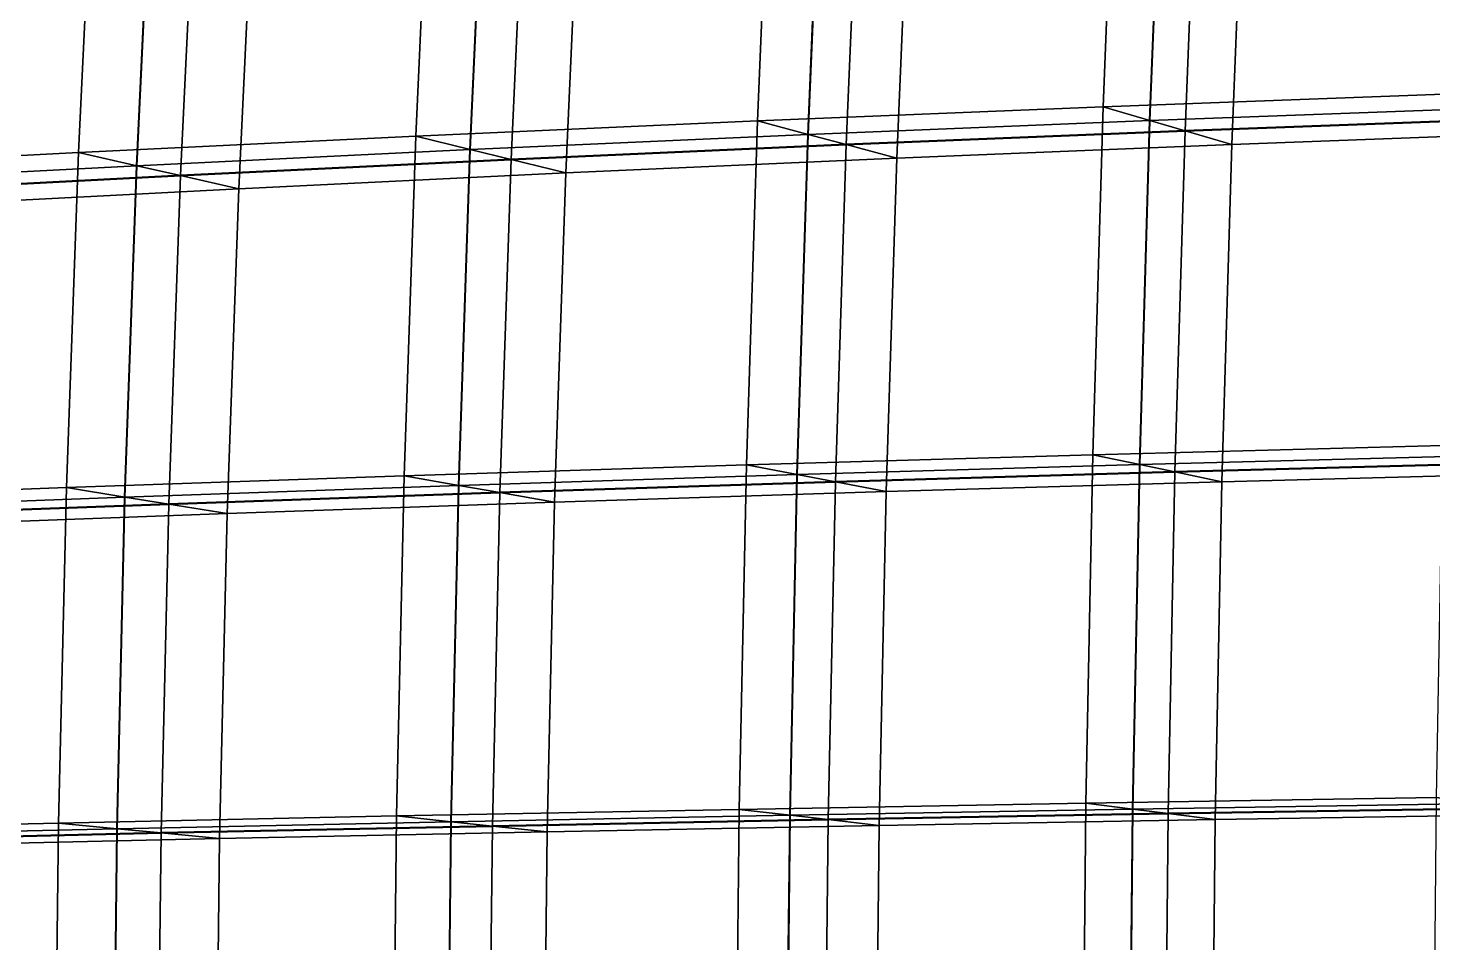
# Model space of a CAD drawing. Extents: x -25.3 to 28.3, y -25.5 to 26.5.
# Drawn here: x -15.345 to -11.232, y 1.123 to 3.802 of the extents above; entities that cross this region are included whole.
import ezdxf

# ---------------------------------------------------------------- set-up
doc = ezdxf.new("R2010")
doc.units = 0
doc.header["$MEASUREMENT"] = 0
doc.layers.add('LowerTendons', color=150, linetype='CONTINUOUS', lineweight=50)
doc.layers.add('UpperTendons', color=123, linetype='CONTINUOUS', lineweight=40)
doc.layers.add('TestBases', color=40, linetype='CONTINUOUS')

msp = doc.modelspace()

# ---------------------------------------------------------------- linework, layer by layer
at = {"layer": 'LowerTendons'}
for p, q in [((-10.95474, 3.53881, 32.94663), (-11.95799, 3.50157, 32.59993)), ((-11.95799, 3.50157, 32.59993), (-12.95039, 3.46107, 32.22295)), ((-12.95039, 3.46107, 32.22295), (-13.93102, 3.41736, 31.81601)), ((-13.93102, 3.41736, 31.81601), (-14.89899, 3.37047, 31.37945)), ((-14.89899, 3.37047, 31.37945), (-15.85339, 3.32044, 30.91367)), ((-10.98254, 2.52938, 33.03023), (-11.9877, 2.50263, 32.68091)), ((-12.98182, 2.47355, 32.30115), (-13.96398, 2.44216, 31.89127)), ((-11.9877, 2.50263, 32.68091), (-12.98182, 2.47355, 32.30115)), ((-13.96398, 2.44216, 31.89127), (-14.93327, 2.4085, 31.45166)), ((-14.93327, 2.4085, 31.45166), (-15.88879, 2.37258, 30.98269)), ((-13.00276, 1.48467, 32.35327), (-13.98594, 1.46577, 31.94143)), ((-12.0075, 1.50218, 32.7349), (-13.00276, 1.48467, 32.35327)), ((-11.00107, 1.51829, 33.08597), (-12.0075, 1.50218, 32.7349)), ((-14.95611, 1.4455, 31.49977), (-15.91237, 1.42388, 31.02868)), ((-13.98594, 1.46577, 31.94143), (-14.95611, 1.4455, 31.49977))]:
    msp.add_line(p, q, dxfattribs=at)
at = {"layer": 'TestBases'}
for points in [[(-11.13666, 4.63708, 33.49376), (-12.15743, 4.5886, 33.14365), (-12.19784, 3.5718, 33.2538), (-11.17446, 3.60978, 33.60745)], [(-12.15743, 4.5886, 33.14365), (-13.16738, 4.53589, 32.76287), (-13.21014, 3.53049, 32.86925), (-12.19784, 3.5718, 33.2538)], [(-12.02083, 4.53705, 32.77125), (-12.06078, 3.53167, 32.88016), (-12.19784, 3.5718, 33.2538), (-12.15743, 4.5886, 33.14365)], [(-12.06078, 3.53167, 32.88016), (-12.02083, 4.53705, 32.77125), (-12.15743, 4.5886, 33.14365), (-12.19784, 3.5718, 33.2538)], [(-11.01153, 4.58497, 33.11743), (-12.02083, 4.53705, 32.77125), (-12.06078, 3.53167, 32.88016), (-11.04891, 3.56922, 33.22984)], [(-11.01153, 4.58497, 33.11743), (-12.02083, 4.53705, 32.77125), (-12.06078, 3.53167, 32.88016), (-11.04891, 3.56922, 33.22984)], [(-13.16738, 4.53589, 32.76287), (-14.1656, 4.47897, 32.35173), (-14.21044, 3.48591, 32.45415), (-13.21014, 3.53049, 32.86925)], [(-13.01944, 4.48492, 32.39475), (-13.06171, 3.49083, 32.49994), (-13.21014, 3.53049, 32.86925), (-13.16738, 4.53589, 32.76287)], [(-13.06171, 3.49083, 32.49994), (-13.01944, 4.48492, 32.39475), (-13.16738, 4.53589, 32.76287), (-13.21014, 3.53049, 32.86925)], [(-12.02083, 4.53705, 32.77125), (-13.01944, 4.48492, 32.39475), (-13.06171, 3.49083, 32.49994), (-12.06078, 3.53167, 32.88016)], [(-12.02083, 4.53705, 32.77125), (-13.01944, 4.48492, 32.39475), (-13.06171, 3.49083, 32.49994), (-12.06078, 3.53167, 32.88016)], [(-11.91838, 4.49838, 32.49195), (-11.95799, 3.50157, 32.59993), (-12.06078, 3.53167, 32.88016), (-12.02083, 4.53705, 32.77125)], [(-11.95799, 3.50157, 32.59993), (-11.91838, 4.49838, 32.49195), (-12.02083, 4.53705, 32.77125), (-12.06078, 3.53167, 32.88016)], [(-10.91768, 4.5459, 32.83518), (-11.91838, 4.49838, 32.49195), (-11.95799, 3.50157, 32.59993), (-10.95474, 3.53881, 32.94663)], [(-10.91768, 4.5459, 32.83518), (-11.91838, 4.49838, 32.49195), (-11.95799, 3.50157, 32.59993), (-10.95474, 3.53881, 32.94663)], [(-13.01944, 4.48492, 32.39475), (-14.00643, 4.42864, 31.98823), (-14.05077, 3.44674, 32.0895), (-13.06171, 3.49083, 32.49994)], [(-13.01944, 4.48492, 32.39475), (-14.00643, 4.42864, 31.98823), (-14.05077, 3.44674, 32.0895), (-13.06171, 3.49083, 32.49994)], [(-12.90847, 4.4467, 32.11866), (-12.95039, 3.46107, 32.22295), (-13.06171, 3.49083, 32.49994), (-13.01944, 4.48492, 32.39475)], [(-12.95039, 3.46107, 32.22295), (-12.90847, 4.4467, 32.11866), (-13.01944, 4.48492, 32.39475), (-13.06171, 3.49083, 32.49994)], [(-11.91838, 4.49838, 32.49195), (-12.90847, 4.4467, 32.11866), (-12.95039, 3.46107, 32.22295), (-11.95799, 3.50157, 32.59993)], [(-11.91838, 4.49838, 32.49195), (-12.90847, 4.4467, 32.11866), (-12.95039, 3.46107, 32.22295), (-11.95799, 3.50157, 32.59993)], [(-11.78178, 4.44682, 32.11955), (-11.82094, 3.46143, 32.22629), (-11.95799, 3.50157, 32.59993), (-11.91838, 4.49838, 32.49195)], [(-11.82094, 3.46143, 32.22629), (-11.78178, 4.44682, 32.11955), (-11.91838, 4.49838, 32.49195), (-11.95799, 3.50157, 32.59993)], [(-10.79255, 4.4938, 32.45884), (-11.78178, 4.44682, 32.11955), (-11.82094, 3.46143, 32.22629), (-10.82919, 3.49825, 32.56902)], [(-14.1656, 4.47897, 32.35173), (-15.15116, 4.41789, 31.91057), (-15.19782, 3.43808, 32.00884), (-14.21044, 3.48591, 32.45415)], [(-14.00643, 4.42864, 31.98823), (-14.05077, 3.44674, 32.0895), (-14.21044, 3.48591, 32.45415), (-14.1656, 4.47897, 32.35173)], [(-14.05077, 3.44674, 32.0895), (-14.00643, 4.42864, 31.98823), (-14.1656, 4.47897, 32.35173), (-14.21044, 3.48591, 32.45415)], [(-12.90847, 4.4467, 32.11866), (-13.88706, 4.3909, 31.7156), (-13.93102, 3.41736, 31.81601), (-12.95039, 3.46107, 32.22295)], [(-12.90847, 4.4467, 32.11866), (-13.88706, 4.3909, 31.7156), (-13.93102, 3.41736, 31.81601), (-12.95039, 3.46107, 32.22295)], [(-12.76053, 4.39573, 31.75054), (-12.80196, 3.42141, 31.85363), (-12.95039, 3.46107, 32.22295), (-12.90847, 4.4467, 32.11866)], [(-12.80196, 3.42141, 31.85363), (-12.76053, 4.39573, 31.75054), (-12.90847, 4.4467, 32.11866), (-12.95039, 3.46107, 32.22295)], [(-11.78178, 4.44682, 32.11955), (-12.76053, 4.39573, 31.75054), (-12.80196, 3.42141, 31.85363), (-11.82094, 3.46143, 32.22629)], [(-15.15116, 4.41789, 31.91057), (-16.12317, 4.3527, 31.43974), (-16.17136, 3.38704, 31.53371), (-15.19782, 3.43808, 32.00884)], [(-14.98092, 4.36825, 31.55203), (-15.02706, 3.39945, 31.64919), (-15.19782, 3.43808, 32.00884), (-15.15116, 4.41789, 31.91057)], [(-15.02706, 3.39945, 31.64919), (-14.98092, 4.36825, 31.55203), (-15.15116, 4.41789, 31.91057), (-15.19782, 3.43808, 32.00884)], [(-14.00643, 4.42864, 31.98823), (-14.98092, 4.36825, 31.55203), (-15.02706, 3.39945, 31.64919), (-14.05077, 3.44674, 32.0895)], [(-14.00643, 4.42864, 31.98823), (-14.98092, 4.36825, 31.55203), (-15.02706, 3.39945, 31.64919), (-14.05077, 3.44674, 32.0895)], [(-13.88706, 4.3909, 31.7156), (-13.93102, 3.41736, 31.81601), (-14.05077, 3.44674, 32.0895), (-14.00643, 4.42864, 31.98823)], [(-13.93102, 3.41736, 31.81601), (-13.88706, 4.3909, 31.7156), (-14.00643, 4.42864, 31.98823), (-14.05077, 3.44674, 32.0895)], [(-14.98092, 4.36825, 31.55203), (-15.94201, 4.3038, 31.08648), (-15.98966, 3.34899, 31.1794), (-15.02706, 3.39945, 31.64919)], [(-14.98092, 4.36825, 31.55203), (-15.94201, 4.3038, 31.08648), (-15.98966, 3.34899, 31.1794), (-15.02706, 3.39945, 31.64919)], [(-14.85325, 4.33102, 31.28312), (-14.89899, 3.37047, 31.37945), (-15.02706, 3.39945, 31.64919), (-14.98092, 4.36825, 31.55203)], [(-14.89899, 3.37047, 31.37945), (-14.85325, 4.33102, 31.28312), (-14.98092, 4.36825, 31.55203), (-15.02706, 3.39945, 31.64919)], [(-13.88706, 4.3909, 31.7156), (-14.85325, 4.33102, 31.28312), (-14.89899, 3.37047, 31.37945), (-13.93102, 3.41736, 31.81601)], [(-13.88706, 4.3909, 31.7156), (-14.85325, 4.33102, 31.28312), (-14.89899, 3.37047, 31.37945), (-13.93102, 3.41736, 31.81601)], [(-13.7279, 4.34057, 31.3521), (-13.77135, 3.3782, 31.45135), (-13.93102, 3.41736, 31.81601), (-13.88706, 4.3909, 31.7156)], [(-13.77135, 3.3782, 31.45135), (-13.7279, 4.34057, 31.3521), (-13.88706, 4.3909, 31.7156), (-13.93102, 3.41736, 31.81601)], [(-12.76053, 4.39573, 31.75054), (-13.7279, 4.34057, 31.3521), (-13.77135, 3.3782, 31.45135), (-12.80196, 3.42141, 31.85363)], [(-14.85325, 4.33102, 31.28312), (-15.80615, 4.26712, 30.82154), (-15.85339, 3.32044, 30.91367), (-14.89899, 3.37047, 31.37945)], [(-14.85325, 4.33102, 31.28312), (-15.80615, 4.26712, 30.82154), (-15.85339, 3.32044, 30.91367), (-14.89899, 3.37047, 31.37945)], [(-14.68301, 4.28138, 30.92457), (-14.72822, 3.33184, 31.0198), (-14.89899, 3.37047, 31.37945), (-14.85325, 4.33102, 31.28312)], [(-14.72822, 3.33184, 31.0198), (-14.68301, 4.28138, 30.92457), (-14.85325, 4.33102, 31.28312), (-14.89899, 3.37047, 31.37945)], [(-13.7279, 4.34057, 31.3521), (-14.68301, 4.28138, 30.92457), (-14.72822, 3.33184, 31.0198), (-13.77135, 3.3782, 31.45135)], [(-14.68301, 4.28138, 30.92457), (-15.62499, 4.21821, 30.46829), (-15.67169, 3.28239, 30.55935), (-14.72822, 3.33184, 31.0198)], [(-11.17446, 3.60978, 33.60745), (-12.19784, 3.5718, 33.2538), (-12.22814, 2.55283, 33.3364), (-11.20282, 2.58011, 33.69273)], [(-11.04891, 3.56922, 33.22984), (-12.06078, 3.53167, 32.88016), (-12.19784, 3.5718, 33.2538), (-11.17446, 3.60978, 33.60745)], [(-12.06078, 3.53167, 32.88016), (-11.04891, 3.56922, 33.22984), (-11.17446, 3.60978, 33.60745), (-12.19784, 3.5718, 33.2538)], [(-12.19784, 3.5718, 33.2538), (-13.21014, 3.53049, 32.86925), (-13.2422, 2.52316, 32.94902), (-12.22814, 2.55283, 33.3364)], [(-12.06078, 3.53167, 32.88016), (-13.06171, 3.49083, 32.49994), (-13.21014, 3.53049, 32.86925), (-12.19784, 3.5718, 33.2538)], [(-13.06171, 3.49083, 32.49994), (-12.06078, 3.53167, 32.88016), (-12.19784, 3.5718, 33.2538), (-13.21014, 3.53049, 32.86925)], [(-12.06078, 3.53167, 32.88016), (-12.09074, 2.52414, 32.96184), (-12.22814, 2.55283, 33.3364), (-12.19784, 3.5718, 33.2538)], [(-12.09074, 2.52414, 32.96184), (-12.06078, 3.53167, 32.88016), (-12.19784, 3.5718, 33.2538), (-12.22814, 2.55283, 33.3364)], [(-11.04891, 3.56922, 33.22984), (-12.06078, 3.53167, 32.88016), (-12.09074, 2.52414, 32.96184), (-11.07694, 2.55112, 33.31416)], [(-11.04891, 3.56922, 33.22984), (-12.06078, 3.53167, 32.88016), (-12.09074, 2.52414, 32.96184), (-11.07694, 2.55112, 33.31416)], [(-10.95474, 3.53881, 32.94663), (-11.95799, 3.50157, 32.59993), (-12.06078, 3.53167, 32.88016), (-11.04891, 3.56922, 33.22984)], [(-11.95799, 3.50157, 32.59993), (-10.95474, 3.53881, 32.94663), (-11.04891, 3.56922, 33.22984), (-12.06078, 3.53167, 32.88016)], [(-10.95474, 3.53881, 32.94663), (-11.95799, 3.50157, 32.59993), (-11.9877, 2.50263, 32.68091), (-10.98254, 2.52938, 33.03023)], [(-10.95474, 3.53881, 32.94663), (-11.95799, 3.50157, 32.59993), (-11.9877, 2.50263, 32.68091), (-10.98254, 2.52938, 33.03023)], [(-10.82919, 3.49825, 32.56902), (-11.82094, 3.46143, 32.22629), (-11.95799, 3.50157, 32.59993), (-10.95474, 3.53881, 32.94663)], [(-11.82094, 3.46143, 32.22629), (-10.82919, 3.49825, 32.56902), (-10.95474, 3.53881, 32.94663), (-11.95799, 3.50157, 32.59993)], [(-13.21014, 3.53049, 32.86925), (-14.21044, 3.48591, 32.45415), (-14.24406, 2.49114, 32.53092), (-13.2422, 2.52316, 32.94902)], [(-13.06171, 3.49083, 32.49994), (-14.05077, 3.44674, 32.0895), (-14.21044, 3.48591, 32.45415), (-13.21014, 3.53049, 32.86925)], [(-14.05077, 3.44674, 32.0895), (-13.06171, 3.49083, 32.49994), (-13.21014, 3.53049, 32.86925), (-14.21044, 3.48591, 32.45415)], [(-13.06171, 3.49083, 32.49994), (-13.09341, 2.49481, 32.57881), (-13.2422, 2.52316, 32.94902), (-13.21014, 3.53049, 32.86925)], [(-13.09341, 2.49481, 32.57881), (-13.06171, 3.49083, 32.49994), (-13.21014, 3.53049, 32.86925), (-13.2422, 2.52316, 32.94902)], [(-12.06078, 3.53167, 32.88016), (-13.06171, 3.49083, 32.49994), (-13.09341, 2.49481, 32.57881), (-12.09074, 2.52414, 32.96184)], [(-12.06078, 3.53167, 32.88016), (-13.06171, 3.49083, 32.49994), (-13.09341, 2.49481, 32.57881), (-12.09074, 2.52414, 32.96184)], [(-11.95799, 3.50157, 32.59993), (-12.95039, 3.46107, 32.22295), (-13.06171, 3.49083, 32.49994), (-12.06078, 3.53167, 32.88016)], [(-12.95039, 3.46107, 32.22295), (-11.95799, 3.50157, 32.59993), (-12.06078, 3.53167, 32.88016), (-13.06171, 3.49083, 32.49994)], [(-11.95799, 3.50157, 32.59993), (-12.95039, 3.46107, 32.22295), (-12.98182, 2.47355, 32.30115), (-11.9877, 2.50263, 32.68091)], [(-11.95799, 3.50157, 32.59993), (-12.95039, 3.46107, 32.22295), (-12.98182, 2.47355, 32.30115), (-11.9877, 2.50263, 32.68091)], [(-11.82094, 3.46143, 32.22629), (-12.80196, 3.42141, 31.85363), (-12.95039, 3.46107, 32.22295), (-11.95799, 3.50157, 32.59993)], [(-12.80196, 3.42141, 31.85363), (-11.82094, 3.46143, 32.22629), (-11.95799, 3.50157, 32.59993), (-12.95039, 3.46107, 32.22295)], [(-11.95799, 3.50157, 32.59993), (-11.9877, 2.50263, 32.68091), (-12.09074, 2.52414, 32.96184), (-12.06078, 3.53167, 32.88016)], [(-11.9877, 2.50263, 32.68091), (-11.95799, 3.50157, 32.59993), (-12.06078, 3.53167, 32.88016), (-12.09074, 2.52414, 32.96184)], [(-11.82094, 3.46143, 32.22629), (-11.8503, 2.47395, 32.30635), (-11.9877, 2.50263, 32.68091), (-11.95799, 3.50157, 32.59993)], [(-11.8503, 2.47395, 32.30635), (-11.82094, 3.46143, 32.22629), (-11.95799, 3.50157, 32.59993), (-11.9877, 2.50263, 32.68091)], [(-10.82919, 3.49825, 32.56902), (-11.82094, 3.46143, 32.22629), (-11.8503, 2.47395, 32.30635), (-10.85666, 2.50039, 32.65166)], [(-14.21044, 3.48591, 32.45415), (-15.19782, 3.43808, 32.00884), (-15.23279, 2.4568, 32.08249), (-14.24406, 2.49114, 32.53092)], [(-14.05077, 3.44674, 32.0895), (-15.02706, 3.39945, 31.64919), (-15.19782, 3.43808, 32.00884), (-14.21044, 3.48591, 32.45415)], [(-15.02706, 3.39945, 31.64919), (-14.05077, 3.44674, 32.0895), (-14.21044, 3.48591, 32.45415), (-15.19782, 3.43808, 32.00884)], [(-14.05077, 3.44674, 32.0895), (-14.08401, 2.46315, 32.16541), (-14.24406, 2.49114, 32.53092), (-14.21044, 3.48591, 32.45415)], [(-14.08401, 2.46315, 32.16541), (-14.05077, 3.44674, 32.0895), (-14.21044, 3.48591, 32.45415), (-14.24406, 2.49114, 32.53092)], [(-13.06171, 3.49083, 32.49994), (-14.05077, 3.44674, 32.0895), (-14.08401, 2.46315, 32.16541), (-13.09341, 2.49481, 32.57881)], [(-13.06171, 3.49083, 32.49994), (-14.05077, 3.44674, 32.0895), (-14.08401, 2.46315, 32.16541), (-13.09341, 2.49481, 32.57881)], [(-12.95039, 3.46107, 32.22295), (-13.93102, 3.41736, 31.81601), (-14.05077, 3.44674, 32.0895), (-13.06171, 3.49083, 32.49994)], [(-13.93102, 3.41736, 31.81601), (-12.95039, 3.46107, 32.22295), (-13.06171, 3.49083, 32.49994), (-14.05077, 3.44674, 32.0895)], [(-12.95039, 3.46107, 32.22295), (-13.93102, 3.41736, 31.81601), (-13.96398, 2.44216, 31.89127), (-12.98182, 2.47355, 32.30115)], [(-12.95039, 3.46107, 32.22295), (-13.93102, 3.41736, 31.81601), (-13.96398, 2.44216, 31.89127), (-12.98182, 2.47355, 32.30115)], [(-12.80196, 3.42141, 31.85363), (-13.77135, 3.3782, 31.45135), (-13.93102, 3.41736, 31.81601), (-12.95039, 3.46107, 32.22295)], [(-13.77135, 3.3782, 31.45135), (-12.80196, 3.42141, 31.85363), (-12.95039, 3.46107, 32.22295), (-13.93102, 3.41736, 31.81601)], [(-12.95039, 3.46107, 32.22295), (-12.98182, 2.47355, 32.30115), (-13.09341, 2.49481, 32.57881), (-13.06171, 3.49083, 32.49994)], [(-12.98182, 2.47355, 32.30115), (-12.95039, 3.46107, 32.22295), (-13.06171, 3.49083, 32.49994), (-13.09341, 2.49481, 32.57881)], [(-12.80196, 3.42141, 31.85363), (-12.83303, 2.4452, 31.93093), (-12.98182, 2.47355, 32.30115), (-12.95039, 3.46107, 32.22295)], [(-12.83303, 2.4452, 31.93093), (-12.80196, 3.42141, 31.85363), (-12.95039, 3.46107, 32.22295), (-12.98182, 2.47355, 32.30115)], [(-11.82094, 3.46143, 32.22629), (-12.80196, 3.42141, 31.85363), (-12.83303, 2.4452, 31.93093), (-11.8503, 2.47395, 32.30635)], [(-15.19782, 3.43808, 32.00884), (-16.17136, 3.38704, 31.53371), (-16.20747, 2.42017, 31.60412), (-15.23279, 2.4568, 32.08249)], [(-15.02706, 3.39945, 31.64919), (-15.98966, 3.34899, 31.1794), (-16.17136, 3.38704, 31.53371), (-15.19782, 3.43808, 32.00884)], [(-15.98966, 3.34899, 31.1794), (-15.02706, 3.39945, 31.64919), (-15.19782, 3.43808, 32.00884), (-16.17136, 3.38704, 31.53371)], [(-15.02706, 3.39945, 31.64919), (-15.06163, 2.4292, 31.72201), (-15.23279, 2.4568, 32.08249), (-15.19782, 3.43808, 32.00884)], [(-15.06163, 2.4292, 31.72201), (-15.02706, 3.39945, 31.64919), (-15.19782, 3.43808, 32.00884), (-15.23279, 2.4568, 32.08249)], [(-14.05077, 3.44674, 32.0895), (-15.02706, 3.39945, 31.64919), (-15.06163, 2.4292, 31.72201), (-14.08401, 2.46315, 32.16541)], [(-14.05077, 3.44674, 32.0895), (-15.02706, 3.39945, 31.64919), (-15.06163, 2.4292, 31.72201), (-14.08401, 2.46315, 32.16541)], [(-13.93102, 3.41736, 31.81601), (-14.89899, 3.37047, 31.37945), (-15.02706, 3.39945, 31.64919), (-14.05077, 3.44674, 32.0895)], [(-14.89899, 3.37047, 31.37945), (-13.93102, 3.41736, 31.81601), (-14.05077, 3.44674, 32.0895), (-15.02706, 3.39945, 31.64919)], [(-13.93102, 3.41736, 31.81601), (-14.89899, 3.37047, 31.37945), (-14.93327, 2.4085, 31.45166), (-13.96398, 2.44216, 31.89127)], [(-13.93102, 3.41736, 31.81601), (-14.89899, 3.37047, 31.37945), (-14.93327, 2.4085, 31.45166), (-13.96398, 2.44216, 31.89127)], [(-13.77135, 3.3782, 31.45135), (-14.72822, 3.33184, 31.0198), (-14.89899, 3.37047, 31.37945), (-13.93102, 3.41736, 31.81601)], [(-14.72822, 3.33184, 31.0198), (-13.77135, 3.3782, 31.45135), (-13.93102, 3.41736, 31.81601), (-14.89899, 3.37047, 31.37945)], [(-13.93102, 3.41736, 31.81601), (-13.96398, 2.44216, 31.89127), (-14.08401, 2.46315, 32.16541), (-14.05077, 3.44674, 32.0895)], [(-13.96398, 2.44216, 31.89127), (-13.93102, 3.41736, 31.81601), (-14.05077, 3.44674, 32.0895), (-14.08401, 2.46315, 32.16541)], [(-13.77135, 3.3782, 31.45135), (-13.80393, 2.41417, 31.52576), (-13.96398, 2.44216, 31.89127), (-13.93102, 3.41736, 31.81601)], [(-13.80393, 2.41417, 31.52576), (-13.77135, 3.3782, 31.45135), (-13.93102, 3.41736, 31.81601), (-13.96398, 2.44216, 31.89127)], [(-12.80196, 3.42141, 31.85363), (-13.77135, 3.3782, 31.45135), (-13.80393, 2.41417, 31.52576), (-12.83303, 2.4452, 31.93093)], [(-15.02706, 3.39945, 31.64919), (-15.98966, 3.34899, 31.1794), (-16.02537, 2.39298, 31.24902), (-15.06163, 2.4292, 31.72201)], [(-15.02706, 3.39945, 31.64919), (-15.98966, 3.34899, 31.1794), (-16.02537, 2.39298, 31.24902), (-15.06163, 2.4292, 31.72201)], [(-14.89899, 3.37047, 31.37945), (-15.85339, 3.32044, 30.91367), (-15.98966, 3.34899, 31.1794), (-15.02706, 3.39945, 31.64919)], [(-15.85339, 3.32044, 30.91367), (-14.89899, 3.37047, 31.37945), (-15.02706, 3.39945, 31.64919), (-15.98966, 3.34899, 31.1794)], [(-14.89899, 3.37047, 31.37945), (-14.93327, 2.4085, 31.45166), (-15.06163, 2.4292, 31.72201), (-15.02706, 3.39945, 31.64919)], [(-14.93327, 2.4085, 31.45166), (-14.89899, 3.37047, 31.37945), (-15.02706, 3.39945, 31.64919), (-15.06163, 2.4292, 31.72201)], [(-13.77135, 3.3782, 31.45135), (-14.72822, 3.33184, 31.0198), (-14.76211, 2.38089, 31.09118), (-13.80393, 2.41417, 31.52576)], [(-14.89899, 3.37047, 31.37945), (-15.85339, 3.32044, 30.91367), (-15.88879, 2.37258, 30.98269), (-14.93327, 2.4085, 31.45166)], [(-14.89899, 3.37047, 31.37945), (-15.85339, 3.32044, 30.91367), (-15.88879, 2.37258, 30.98269), (-14.93327, 2.4085, 31.45166)], [(-14.72822, 3.33184, 31.0198), (-15.67169, 3.28239, 30.55935), (-15.85339, 3.32044, 30.91367), (-14.89899, 3.37047, 31.37945)], [(-15.67169, 3.28239, 30.55935), (-14.72822, 3.33184, 31.0198), (-14.89899, 3.37047, 31.37945), (-15.85339, 3.32044, 30.91367)], [(-14.72822, 3.33184, 31.0198), (-15.67169, 3.28239, 30.55935), (-15.70668, 2.34539, 30.62759), (-14.76211, 2.38089, 31.09118)], [(-14.72822, 3.33184, 31.0198), (-14.76211, 2.38089, 31.09118), (-14.93327, 2.4085, 31.45166), (-14.89899, 3.37047, 31.37945)], [(-14.76211, 2.38089, 31.09118), (-14.72822, 3.33184, 31.0198), (-14.89899, 3.37047, 31.37945), (-14.93327, 2.4085, 31.45166)], [(-12.22814, 2.55283, 33.3364), (-13.2422, 2.52316, 32.94902), (-13.26356, 1.51445, 33.00219), (-12.24834, 1.53231, 33.39147)], [(-12.09074, 2.52414, 32.96184), (-13.09341, 2.49481, 32.57881), (-13.2422, 2.52316, 32.94902), (-12.22814, 2.55283, 33.3364)], [(-13.09341, 2.49481, 32.57881), (-12.09074, 2.52414, 32.96184), (-12.22814, 2.55283, 33.3364), (-13.2422, 2.52316, 32.94902)], [(-11.20282, 2.58011, 33.69273), (-12.22814, 2.55283, 33.3364), (-12.24834, 1.53231, 33.39147), (-11.22172, 1.54875, 33.74958)], [(-12.09074, 2.52414, 32.96184), (-12.11071, 1.51509, 33.01629), (-12.24834, 1.53231, 33.39147), (-12.22814, 2.55283, 33.3364)], [(-12.11071, 1.51509, 33.01629), (-12.09074, 2.52414, 32.96184), (-12.22814, 2.55283, 33.3364), (-12.24834, 1.53231, 33.39147)], [(-11.07694, 2.55112, 33.31416), (-12.09074, 2.52414, 32.96184), (-12.22814, 2.55283, 33.3364), (-11.20282, 2.58011, 33.69273)], [(-12.09074, 2.52414, 32.96184), (-11.07694, 2.55112, 33.31416), (-11.20282, 2.58011, 33.69273), (-12.22814, 2.55283, 33.3364)], [(-11.07694, 2.55112, 33.31416), (-12.09074, 2.52414, 32.96184), (-12.11071, 1.51509, 33.01629), (-11.09564, 1.53134, 33.37037)], [(-11.07694, 2.55112, 33.31416), (-12.09074, 2.52414, 32.96184), (-12.11071, 1.51509, 33.01629), (-11.09564, 1.53134, 33.37037)], [(-10.98254, 2.52938, 33.03023), (-11.9877, 2.50263, 32.68091), (-12.09074, 2.52414, 32.96184), (-11.07694, 2.55112, 33.31416)], [(-11.9877, 2.50263, 32.68091), (-10.98254, 2.52938, 33.03023), (-11.07694, 2.55112, 33.31416), (-12.09074, 2.52414, 32.96184)], [(-13.2422, 2.52316, 32.94902), (-14.24406, 2.49114, 32.53092), (-14.26646, 1.49517, 32.58209), (-13.26356, 1.51445, 33.00219)], [(-13.09341, 2.49481, 32.57881), (-14.08401, 2.46315, 32.16541), (-14.24406, 2.49114, 32.53092), (-13.2422, 2.52316, 32.94902)], [(-14.08401, 2.46315, 32.16541), (-13.09341, 2.49481, 32.57881), (-13.2422, 2.52316, 32.94902), (-14.24406, 2.49114, 32.53092)], [(-13.09341, 2.49481, 32.57881), (-13.11454, 1.49743, 32.63138), (-13.26356, 1.51445, 33.00219), (-13.2422, 2.52316, 32.94902)], [(-13.11454, 1.49743, 32.63138), (-13.09341, 2.49481, 32.57881), (-13.2422, 2.52316, 32.94902), (-13.26356, 1.51445, 33.00219)], [(-12.09074, 2.52414, 32.96184), (-13.09341, 2.49481, 32.57881), (-13.11454, 1.49743, 32.63138), (-12.11071, 1.51509, 33.01629)], [(-12.09074, 2.52414, 32.96184), (-13.09341, 2.49481, 32.57881), (-13.11454, 1.49743, 32.63138), (-12.11071, 1.51509, 33.01629)], [(-11.9877, 2.50263, 32.68091), (-12.98182, 2.47355, 32.30115), (-13.09341, 2.49481, 32.57881), (-12.09074, 2.52414, 32.96184)], [(-12.98182, 2.47355, 32.30115), (-11.9877, 2.50263, 32.68091), (-12.09074, 2.52414, 32.96184), (-13.09341, 2.49481, 32.57881)], [(-11.9877, 2.50263, 32.68091), (-12.0075, 1.50218, 32.7349), (-12.11071, 1.51509, 33.01629), (-12.09074, 2.52414, 32.96184)], [(-12.0075, 1.50218, 32.7349), (-11.9877, 2.50263, 32.68091), (-12.09074, 2.52414, 32.96184), (-12.11071, 1.51509, 33.01629)], [(-10.98254, 2.52938, 33.03023), (-11.9877, 2.50263, 32.68091), (-12.0075, 1.50218, 32.7349), (-11.00107, 1.51829, 33.08597)], [(-10.98254, 2.52938, 33.03023), (-11.9877, 2.50263, 32.68091), (-12.0075, 1.50218, 32.7349), (-11.00107, 1.51829, 33.08597)], [(-10.85666, 2.50039, 32.65166), (-11.8503, 2.47395, 32.30635), (-11.9877, 2.50263, 32.68091), (-10.98254, 2.52938, 33.03023)], [(-11.8503, 2.47395, 32.30635), (-10.85666, 2.50039, 32.65166), (-10.98254, 2.52938, 33.03023), (-11.9877, 2.50263, 32.68091)], [(-14.24406, 2.49114, 32.53092), (-15.23279, 2.4568, 32.08249), (-15.25609, 1.4745, 32.13157), (-14.26646, 1.49517, 32.58209)], [(-14.08401, 2.46315, 32.16541), (-15.06163, 2.4292, 31.72201), (-15.23279, 2.4568, 32.08249), (-14.24406, 2.49114, 32.53092)], [(-15.06163, 2.4292, 31.72201), (-14.08401, 2.46315, 32.16541), (-14.24406, 2.49114, 32.53092), (-15.23279, 2.4568, 32.08249)], [(-14.08401, 2.46315, 32.16541), (-14.10616, 1.47837, 32.216), (-14.26646, 1.49517, 32.58209), (-14.24406, 2.49114, 32.53092)], [(-14.10616, 1.47837, 32.216), (-14.08401, 2.46315, 32.16541), (-14.24406, 2.49114, 32.53092), (-14.26646, 1.49517, 32.58209)], [(-13.09341, 2.49481, 32.57881), (-14.08401, 2.46315, 32.16541), (-14.10616, 1.47837, 32.216), (-13.11454, 1.49743, 32.63138)], [(-13.09341, 2.49481, 32.57881), (-14.08401, 2.46315, 32.16541), (-14.10616, 1.47837, 32.216), (-13.11454, 1.49743, 32.63138)], [(-12.98182, 2.47355, 32.30115), (-13.96398, 2.44216, 31.89127), (-14.08401, 2.46315, 32.16541), (-13.09341, 2.49481, 32.57881)], [(-13.96398, 2.44216, 31.89127), (-12.98182, 2.47355, 32.30115), (-13.09341, 2.49481, 32.57881), (-14.08401, 2.46315, 32.16541)], [(-12.98182, 2.47355, 32.30115), (-13.96398, 2.44216, 31.89127), (-13.98594, 1.46577, 31.94143), (-13.00276, 1.48467, 32.35327)], [(-12.98182, 2.47355, 32.30115), (-13.96398, 2.44216, 31.89127), (-13.98594, 1.46577, 31.94143), (-13.00276, 1.48467, 32.35327)], [(-12.83303, 2.4452, 31.93093), (-13.80393, 2.41417, 31.52576), (-13.96398, 2.44216, 31.89127), (-12.98182, 2.47355, 32.30115)], [(-13.80393, 2.41417, 31.52576), (-12.83303, 2.4452, 31.93093), (-12.98182, 2.47355, 32.30115), (-13.96398, 2.44216, 31.89127)], [(-12.98182, 2.47355, 32.30115), (-13.00276, 1.48467, 32.35327), (-13.11454, 1.49743, 32.63138), (-13.09341, 2.49481, 32.57881)], [(-13.00276, 1.48467, 32.35327), (-12.98182, 2.47355, 32.30115), (-13.09341, 2.49481, 32.57881), (-13.11454, 1.49743, 32.63138)], [(-11.9877, 2.50263, 32.68091), (-12.98182, 2.47355, 32.30115), (-13.00276, 1.48467, 32.35327), (-12.0075, 1.50218, 32.7349)], [(-11.9877, 2.50263, 32.68091), (-12.98182, 2.47355, 32.30115), (-13.00276, 1.48467, 32.35327), (-12.0075, 1.50218, 32.7349)], [(-12.83303, 2.4452, 31.93093), (-12.85374, 1.46765, 31.98246), (-13.00276, 1.48467, 32.35327), (-12.98182, 2.47355, 32.30115)], [(-12.85374, 1.46765, 31.98246), (-12.83303, 2.4452, 31.93093), (-12.98182, 2.47355, 32.30115), (-13.00276, 1.48467, 32.35327)], [(-11.8503, 2.47395, 32.30635), (-12.83303, 2.4452, 31.93093), (-12.98182, 2.47355, 32.30115), (-11.9877, 2.50263, 32.68091)], [(-12.83303, 2.4452, 31.93093), (-11.8503, 2.47395, 32.30635), (-11.9877, 2.50263, 32.68091), (-12.98182, 2.47355, 32.30115)], [(-11.8503, 2.47395, 32.30635), (-12.83303, 2.4452, 31.93093), (-12.85374, 1.46765, 31.98246), (-11.86988, 1.48496, 32.35971)], [(-11.8503, 2.47395, 32.30635), (-11.86988, 1.48496, 32.35971), (-12.0075, 1.50218, 32.7349), (-11.9877, 2.50263, 32.68091)], [(-11.86988, 1.48496, 32.35971), (-11.8503, 2.47395, 32.30635), (-11.9877, 2.50263, 32.68091), (-12.0075, 1.50218, 32.7349)], [(-10.85666, 2.50039, 32.65166), (-11.8503, 2.47395, 32.30635), (-11.86988, 1.48496, 32.35971), (-10.87498, 1.50089, 32.70676)], [(-15.23279, 2.4568, 32.08249), (-16.20747, 2.42017, 31.60412), (-16.23153, 1.45244, 31.65103), (-15.25609, 1.4745, 32.13157)], [(-15.06163, 2.4292, 31.72201), (-16.02537, 2.39298, 31.24902), (-16.20747, 2.42017, 31.60412), (-15.23279, 2.4568, 32.08249)], [(-16.02537, 2.39298, 31.24902), (-15.06163, 2.4292, 31.72201), (-15.23279, 2.4568, 32.08249), (-16.20747, 2.42017, 31.60412)], [(-15.06163, 2.4292, 31.72201), (-16.02537, 2.39298, 31.24902), (-16.04915, 1.43612, 31.2954), (-15.08467, 1.45793, 31.77054)], [(-15.06163, 2.4292, 31.72201), (-16.02537, 2.39298, 31.24902), (-16.04915, 1.43612, 31.2954), (-15.08467, 1.45793, 31.77054)], [(-14.93327, 2.4085, 31.45166), (-15.88879, 2.37258, 30.98269), (-16.02537, 2.39298, 31.24902), (-15.06163, 2.4292, 31.72201)], [(-15.88879, 2.37258, 30.98269), (-14.93327, 2.4085, 31.45166), (-15.06163, 2.4292, 31.72201), (-16.02537, 2.39298, 31.24902)], [(-15.06163, 2.4292, 31.72201), (-15.08467, 1.45793, 31.77054), (-15.25609, 1.4745, 32.13157), (-15.23279, 2.4568, 32.08249)], [(-15.08467, 1.45793, 31.77054), (-15.06163, 2.4292, 31.72201), (-15.23279, 2.4568, 32.08249), (-15.25609, 1.4745, 32.13157)], [(-14.08401, 2.46315, 32.16541), (-15.06163, 2.4292, 31.72201), (-15.08467, 1.45793, 31.77054), (-14.10616, 1.47837, 32.216)], [(-14.08401, 2.46315, 32.16541), (-15.06163, 2.4292, 31.72201), (-15.08467, 1.45793, 31.77054), (-14.10616, 1.47837, 32.216)], [(-14.93327, 2.4085, 31.45166), (-14.95611, 1.4455, 31.49977), (-15.08467, 1.45793, 31.77054), (-15.06163, 2.4292, 31.72201)], [(-14.95611, 1.4455, 31.49977), (-14.93327, 2.4085, 31.45166), (-15.06163, 2.4292, 31.72201), (-15.08467, 1.45793, 31.77054)], [(-13.96398, 2.44216, 31.89127), (-14.93327, 2.4085, 31.45166), (-15.06163, 2.4292, 31.72201), (-14.08401, 2.46315, 32.16541)], [(-14.93327, 2.4085, 31.45166), (-13.96398, 2.44216, 31.89127), (-14.08401, 2.46315, 32.16541), (-15.06163, 2.4292, 31.72201)], [(-13.96398, 2.44216, 31.89127), (-14.93327, 2.4085, 31.45166), (-14.95611, 1.4455, 31.49977), (-13.98594, 1.46577, 31.94143)], [(-13.96398, 2.44216, 31.89127), (-14.93327, 2.4085, 31.45166), (-14.95611, 1.4455, 31.49977), (-13.98594, 1.46577, 31.94143)], [(-13.80393, 2.41417, 31.52576), (-14.76211, 2.38089, 31.09118), (-14.93327, 2.4085, 31.45166), (-13.96398, 2.44216, 31.89127)], [(-14.76211, 2.38089, 31.09118), (-13.80393, 2.41417, 31.52576), (-13.96398, 2.44216, 31.89127), (-14.93327, 2.4085, 31.45166)], [(-13.96398, 2.44216, 31.89127), (-13.98594, 1.46577, 31.94143), (-14.10616, 1.47837, 32.216), (-14.08401, 2.46315, 32.16541)], [(-13.98594, 1.46577, 31.94143), (-13.96398, 2.44216, 31.89127), (-14.08401, 2.46315, 32.16541), (-14.10616, 1.47837, 32.216)], [(-13.80393, 2.41417, 31.52576), (-13.82564, 1.44897, 31.57534), (-13.98594, 1.46577, 31.94143), (-13.96398, 2.44216, 31.89127)], [(-13.82564, 1.44897, 31.57534), (-13.80393, 2.41417, 31.52576), (-13.96398, 2.44216, 31.89127), (-13.98594, 1.46577, 31.94143)], [(-12.83303, 2.4452, 31.93093), (-13.80393, 2.41417, 31.52576), (-13.82564, 1.44897, 31.57534), (-12.85374, 1.46765, 31.98246)], [(-14.93327, 2.4085, 31.45166), (-15.88879, 2.37258, 30.98269), (-15.91237, 1.42388, 31.02868), (-14.95611, 1.4455, 31.49977)], [(-14.93327, 2.4085, 31.45166), (-15.88879, 2.37258, 30.98269), (-15.91237, 1.42388, 31.02868), (-14.95611, 1.4455, 31.49977)], [(-14.76211, 2.38089, 31.09118), (-15.70668, 2.34539, 30.62759), (-15.88879, 2.37258, 30.98269), (-14.93327, 2.4085, 31.45166)], [(-15.70668, 2.34539, 30.62759), (-14.76211, 2.38089, 31.09118), (-14.93327, 2.4085, 31.45166), (-15.88879, 2.37258, 30.98269)], [(-14.76211, 2.38089, 31.09118), (-14.78469, 1.42894, 31.13874), (-14.95611, 1.4455, 31.49977), (-14.93327, 2.4085, 31.45166)], [(-14.78469, 1.42894, 31.13874), (-14.76211, 2.38089, 31.09118), (-14.93327, 2.4085, 31.45166), (-14.95611, 1.4455, 31.49977)], [(-13.80393, 2.41417, 31.52576), (-14.76211, 2.38089, 31.09118), (-14.78469, 1.42894, 31.13874), (-13.82564, 1.44897, 31.57534)], [(-14.76211, 2.38089, 31.09118), (-15.70668, 2.34539, 30.62759), (-15.72999, 1.40757, 30.67305), (-14.78469, 1.42894, 31.13874)], [(-12.24834, 1.53231, 33.39147), (-13.26356, 1.51445, 33.00219), (-13.27425, 0.50491, 33.02877), (-12.25844, 0.51087, 33.419)], [(-12.11071, 1.51509, 33.01629), (-13.11454, 1.49743, 32.63138), (-13.26356, 1.51445, 33.00219), (-12.24834, 1.53231, 33.39147)], [(-13.11454, 1.49743, 32.63138), (-12.11071, 1.51509, 33.01629), (-12.24834, 1.53231, 33.39147), (-13.26356, 1.51445, 33.00219)], [(-11.22172, 1.54875, 33.74958), (-12.24834, 1.53231, 33.39147), (-12.25844, 0.51087, 33.419), (-11.23118, 0.51636, 33.77801)], [(-12.11071, 1.51509, 33.01629), (-12.1207, 0.50513, 33.04351), (-12.25844, 0.51087, 33.419), (-12.24834, 1.53231, 33.39147)], [(-12.1207, 0.50513, 33.04351), (-12.11071, 1.51509, 33.01629), (-12.24834, 1.53231, 33.39147), (-12.25844, 0.51087, 33.419)], [(-11.09564, 1.53134, 33.37037), (-12.11071, 1.51509, 33.01629), (-12.24834, 1.53231, 33.39147), (-11.22172, 1.54875, 33.74958)], [(-12.11071, 1.51509, 33.01629), (-11.09564, 1.53134, 33.37037), (-11.22172, 1.54875, 33.74958), (-12.24834, 1.53231, 33.39147)], [(-11.09564, 1.53134, 33.37037), (-12.11071, 1.51509, 33.01629), (-12.1207, 0.50513, 33.04351), (-11.10498, 0.51056, 33.39848)], [(-11.09564, 1.53134, 33.37037), (-12.11071, 1.51509, 33.01629), (-12.1207, 0.50513, 33.04351), (-11.10498, 0.51056, 33.39848)], [(-11.00107, 1.51829, 33.08597), (-12.0075, 1.50218, 32.7349), (-12.11071, 1.51509, 33.01629), (-11.09564, 1.53134, 33.37037)], [(-12.0075, 1.50218, 32.7349), (-11.00107, 1.51829, 33.08597), (-11.09564, 1.53134, 33.37037), (-12.11071, 1.51509, 33.01629)], [(-14.26646, 1.49517, 32.58209), (-15.25609, 1.4745, 32.13157), (-15.26774, 0.49157, 32.1561), (-14.27766, 0.49847, 32.60767)], [(-14.10616, 1.47837, 32.216), (-15.08467, 1.45793, 31.77054), (-15.25609, 1.4745, 32.13157), (-14.26646, 1.49517, 32.58209)], [(-15.08467, 1.45793, 31.77054), (-14.10616, 1.47837, 32.216), (-14.26646, 1.49517, 32.58209), (-15.25609, 1.4745, 32.13157)], [(-13.26356, 1.51445, 33.00219), (-14.26646, 1.49517, 32.58209), (-14.27766, 0.49847, 32.60767), (-13.27425, 0.50491, 33.02877)], [(-14.10616, 1.47837, 32.216), (-14.11724, 0.49287, 32.24129), (-14.27766, 0.49847, 32.60767), (-14.26646, 1.49517, 32.58209)], [(-14.11724, 0.49287, 32.24129), (-14.10616, 1.47837, 32.216), (-14.26646, 1.49517, 32.58209), (-14.27766, 0.49847, 32.60767)], [(-13.11454, 1.49743, 32.63138), (-14.10616, 1.47837, 32.216), (-14.26646, 1.49517, 32.58209), (-13.26356, 1.51445, 33.00219)], [(-14.10616, 1.47837, 32.216), (-13.11454, 1.49743, 32.63138), (-13.26356, 1.51445, 33.00219), (-14.26646, 1.49517, 32.58209)], [(-13.11454, 1.49743, 32.63138), (-14.10616, 1.47837, 32.216), (-14.11724, 0.49287, 32.24129), (-13.1251, 0.49923, 32.65766)], [(-13.11454, 1.49743, 32.63138), (-14.10616, 1.47837, 32.216), (-14.11724, 0.49287, 32.24129), (-13.1251, 0.49923, 32.65766)], [(-13.00276, 1.48467, 32.35327), (-13.98594, 1.46577, 31.94143), (-14.10616, 1.47837, 32.216), (-13.11454, 1.49743, 32.63138)], [(-13.98594, 1.46577, 31.94143), (-13.00276, 1.48467, 32.35327), (-13.11454, 1.49743, 32.63138), (-14.10616, 1.47837, 32.216)], [(-13.00276, 1.48467, 32.35327), (-13.98594, 1.46577, 31.94143), (-13.99692, 0.48867, 31.96651), (-13.01324, 0.49498, 32.37932)], [(-13.00276, 1.48467, 32.35327), (-13.98594, 1.46577, 31.94143), (-13.99692, 0.48867, 31.96651), (-13.01324, 0.49498, 32.37932)], [(-12.85374, 1.46765, 31.98246), (-13.82564, 1.44897, 31.57534), (-13.98594, 1.46577, 31.94143), (-13.00276, 1.48467, 32.35327)], [(-13.82564, 1.44897, 31.57534), (-12.85374, 1.46765, 31.98246), (-13.00276, 1.48467, 32.35327), (-13.98594, 1.46577, 31.94143)], [(-13.11454, 1.49743, 32.63138), (-13.1251, 0.49923, 32.65766), (-13.27425, 0.50491, 33.02877), (-13.26356, 1.51445, 33.00219)], [(-13.1251, 0.49923, 32.65766), (-13.11454, 1.49743, 32.63138), (-13.26356, 1.51445, 33.00219), (-13.27425, 0.50491, 33.02877)], [(-12.11071, 1.51509, 33.01629), (-13.11454, 1.49743, 32.63138), (-13.1251, 0.49923, 32.65766), (-12.1207, 0.50513, 33.04351)], [(-12.11071, 1.51509, 33.01629), (-13.11454, 1.49743, 32.63138), (-13.1251, 0.49923, 32.65766), (-12.1207, 0.50513, 33.04351)], [(-13.00276, 1.48467, 32.35327), (-13.01324, 0.49498, 32.37932), (-13.1251, 0.49923, 32.65766), (-13.11454, 1.49743, 32.63138)], [(-13.01324, 0.49498, 32.37932), (-13.00276, 1.48467, 32.35327), (-13.11454, 1.49743, 32.63138), (-13.1251, 0.49923, 32.65766)], [(-12.0075, 1.50218, 32.7349), (-13.00276, 1.48467, 32.35327), (-13.11454, 1.49743, 32.63138), (-12.11071, 1.51509, 33.01629)], [(-13.00276, 1.48467, 32.35327), (-12.0075, 1.50218, 32.7349), (-12.11071, 1.51509, 33.01629), (-13.11454, 1.49743, 32.63138)], [(-12.0075, 1.50218, 32.7349), (-13.00276, 1.48467, 32.35327), (-13.01324, 0.49498, 32.37932), (-12.0174, 0.50083, 32.76189)], [(-12.0075, 1.50218, 32.7349), (-13.00276, 1.48467, 32.35327), (-13.01324, 0.49498, 32.37932), (-12.0174, 0.50083, 32.76189)], [(-12.85374, 1.46765, 31.98246), (-12.86409, 0.48931, 32.00822), (-13.01324, 0.49498, 32.37932), (-13.00276, 1.48467, 32.35327)], [(-12.86409, 0.48931, 32.00822), (-12.85374, 1.46765, 31.98246), (-13.00276, 1.48467, 32.35327), (-13.01324, 0.49498, 32.37932)], [(-11.86988, 1.48496, 32.35971), (-12.85374, 1.46765, 31.98246), (-13.00276, 1.48467, 32.35327), (-12.0075, 1.50218, 32.7349)], [(-12.85374, 1.46765, 31.98246), (-11.86988, 1.48496, 32.35971), (-12.0075, 1.50218, 32.7349), (-13.00276, 1.48467, 32.35327)], [(-11.86988, 1.48496, 32.35971), (-12.85374, 1.46765, 31.98246), (-12.86409, 0.48931, 32.00822), (-11.87966, 0.49509, 32.38639)], [(-12.0075, 1.50218, 32.7349), (-12.0174, 0.50083, 32.76189), (-12.1207, 0.50513, 33.04351), (-12.11071, 1.51509, 33.01629)], [(-12.0174, 0.50083, 32.76189), (-12.0075, 1.50218, 32.7349), (-12.11071, 1.51509, 33.01629), (-12.1207, 0.50513, 33.04351)], [(-11.00107, 1.51829, 33.08597), (-12.0075, 1.50218, 32.7349), (-12.0174, 0.50083, 32.76189), (-11.01034, 0.50621, 33.11384)], [(-11.00107, 1.51829, 33.08597), (-12.0075, 1.50218, 32.7349), (-12.0174, 0.50083, 32.76189), (-11.01034, 0.50621, 33.11384)], [(-11.86988, 1.48496, 32.35971), (-11.87966, 0.49509, 32.38639), (-12.0174, 0.50083, 32.76189), (-12.0075, 1.50218, 32.7349)], [(-11.87966, 0.49509, 32.38639), (-11.86988, 1.48496, 32.35971), (-12.0075, 1.50218, 32.7349), (-12.0174, 0.50083, 32.76189)], [(-10.87498, 1.50089, 32.70676), (-11.86988, 1.48496, 32.35971), (-12.0075, 1.50218, 32.7349), (-11.00107, 1.51829, 33.08597)], [(-11.86988, 1.48496, 32.35971), (-10.87498, 1.50089, 32.70676), (-11.00107, 1.51829, 33.08597), (-12.0075, 1.50218, 32.7349)], [(-10.87498, 1.50089, 32.70676), (-11.86988, 1.48496, 32.35971), (-11.87966, 0.49509, 32.38639), (-10.88414, 0.50041, 32.73431)], [(-15.25609, 1.4745, 32.13157), (-16.23153, 1.45244, 31.65103), (-16.24355, 0.4842, 31.67448), (-15.26774, 0.49157, 32.1561)], [(-15.08467, 1.45793, 31.77054), (-16.04915, 1.43612, 31.2954), (-16.23153, 1.45244, 31.65103), (-15.25609, 1.4745, 32.13157)], [(-16.04915, 1.43612, 31.2954), (-15.08467, 1.45793, 31.77054), (-15.25609, 1.4745, 32.13157), (-16.23153, 1.45244, 31.65103)], [(-15.08467, 1.45793, 31.77054), (-16.04915, 1.43612, 31.2954), (-16.06104, 0.47876, 31.31858), (-15.09619, 0.48604, 31.79479)], [(-15.08467, 1.45793, 31.77054), (-16.04915, 1.43612, 31.2954), (-16.06104, 0.47876, 31.31858), (-15.09619, 0.48604, 31.79479)], [(-14.95611, 1.4455, 31.49977), (-15.91237, 1.42388, 31.02868), (-16.04915, 1.43612, 31.2954), (-15.08467, 1.45793, 31.77054)], [(-15.91237, 1.42388, 31.02868), (-14.95611, 1.4455, 31.49977), (-15.08467, 1.45793, 31.77054), (-16.04915, 1.43612, 31.2954)], [(-14.95611, 1.4455, 31.49977), (-15.91237, 1.42388, 31.02868), (-15.92416, 0.47468, 31.05166), (-14.96753, 0.4819, 31.52381)], [(-14.95611, 1.4455, 31.49977), (-15.91237, 1.42388, 31.02868), (-15.92416, 0.47468, 31.05166), (-14.96753, 0.4819, 31.52381)], [(-14.78469, 1.42894, 31.13874), (-15.72999, 1.40757, 30.67305), (-15.91237, 1.42388, 31.02868), (-14.95611, 1.4455, 31.49977)], [(-15.72999, 1.40757, 30.67305), (-14.78469, 1.42894, 31.13874), (-14.95611, 1.4455, 31.49977), (-15.91237, 1.42388, 31.02868)], [(-15.08467, 1.45793, 31.77054), (-15.09619, 0.48604, 31.79479), (-15.26774, 0.49157, 32.1561), (-15.25609, 1.4745, 32.13157)], [(-15.09619, 0.48604, 31.79479), (-15.08467, 1.45793, 31.77054), (-15.25609, 1.4745, 32.13157), (-15.26774, 0.49157, 32.1561)], [(-14.10616, 1.47837, 32.216), (-15.08467, 1.45793, 31.77054), (-15.09619, 0.48604, 31.79479), (-14.11724, 0.49287, 32.24129)], [(-14.10616, 1.47837, 32.216), (-15.08467, 1.45793, 31.77054), (-15.09619, 0.48604, 31.79479), (-14.11724, 0.49287, 32.24129)], [(-14.95611, 1.4455, 31.49977), (-14.96753, 0.4819, 31.52381), (-15.09619, 0.48604, 31.79479), (-15.08467, 1.45793, 31.77054)], [(-14.96753, 0.4819, 31.52381), (-14.95611, 1.4455, 31.49977), (-15.08467, 1.45793, 31.77054), (-15.09619, 0.48604, 31.79479)], [(-13.98594, 1.46577, 31.94143), (-14.95611, 1.4455, 31.49977), (-15.08467, 1.45793, 31.77054), (-14.10616, 1.47837, 32.216)], [(-14.95611, 1.4455, 31.49977), (-13.98594, 1.46577, 31.94143), (-14.10616, 1.47837, 32.216), (-15.08467, 1.45793, 31.77054)], [(-13.98594, 1.46577, 31.94143), (-14.95611, 1.4455, 31.49977), (-14.96753, 0.4819, 31.52381), (-13.99692, 0.48867, 31.96651)], [(-13.98594, 1.46577, 31.94143), (-14.95611, 1.4455, 31.49977), (-14.96753, 0.4819, 31.52381), (-13.99692, 0.48867, 31.96651)], [(-14.78469, 1.42894, 31.13874), (-14.79598, 0.47638, 31.16251), (-14.96753, 0.4819, 31.52381), (-14.95611, 1.4455, 31.49977)], [(-14.79598, 0.47638, 31.16251), (-14.78469, 1.42894, 31.13874), (-14.95611, 1.4455, 31.49977), (-14.96753, 0.4819, 31.52381)], [(-13.82564, 1.44897, 31.57534), (-14.78469, 1.42894, 31.13874), (-14.95611, 1.4455, 31.49977), (-13.98594, 1.46577, 31.94143)], [(-14.78469, 1.42894, 31.13874), (-13.82564, 1.44897, 31.57534), (-13.98594, 1.46577, 31.94143), (-14.95611, 1.4455, 31.49977)], [(-13.82564, 1.44897, 31.57534), (-14.78469, 1.42894, 31.13874), (-14.79598, 0.47638, 31.16251), (-13.8365, 0.48307, 31.60013)], [(-13.98594, 1.46577, 31.94143), (-13.99692, 0.48867, 31.96651), (-14.11724, 0.49287, 32.24129), (-14.10616, 1.47837, 32.216)], [(-13.99692, 0.48867, 31.96651), (-13.98594, 1.46577, 31.94143), (-14.10616, 1.47837, 32.216), (-14.11724, 0.49287, 32.24129)], [(-13.82564, 1.44897, 31.57534), (-13.8365, 0.48307, 31.60013), (-13.99692, 0.48867, 31.96651), (-13.98594, 1.46577, 31.94143)], [(-13.8365, 0.48307, 31.60013), (-13.82564, 1.44897, 31.57534), (-13.98594, 1.46577, 31.94143), (-13.99692, 0.48867, 31.96651)], [(-12.85374, 1.46765, 31.98246), (-13.82564, 1.44897, 31.57534), (-13.8365, 0.48307, 31.60013), (-12.86409, 0.48931, 32.00822)], [(-14.78469, 1.42894, 31.13874), (-15.72999, 1.40757, 30.67305), (-15.74165, 0.46924, 30.69577), (-14.79598, 0.47638, 31.16251)]]:
    msp.add_3dface(points, dxfattribs=at)
at = {"layer": 'UpperTendons'}
for p, q in [((-12.06078, 3.53167, 32.88016), (-12.02083, 4.53705, 32.77125)), ((-13.06171, 3.49083, 32.49994), (-13.01944, 4.48492, 32.39475)), ((-14.05077, 3.44674, 32.0895), (-14.00643, 4.42864, 31.98823)), ((-15.02706, 3.39945, 31.64919), (-14.98092, 4.36825, 31.55203)), ((-12.09074, 2.52414, 32.96184), (-12.06078, 3.53167, 32.88016)), ((-13.09341, 2.49481, 32.57881), (-13.06171, 3.49083, 32.49994)), ((-14.08401, 2.46315, 32.16541), (-14.05077, 3.44674, 32.0895)), ((-15.06163, 2.4292, 31.72201), (-15.02706, 3.39945, 31.64919)), ((-12.11071, 1.51509, 33.01629), (-12.09074, 2.52414, 32.96184)), ((-13.11454, 1.49743, 32.63138), (-13.09341, 2.49481, 32.57881)), ((-15.08467, 1.45793, 31.77054), (-15.06163, 2.4292, 31.72201)), ((-14.10616, 1.47837, 32.216), (-14.08401, 2.46315, 32.16541)), ((-13.1251, 0.49923, 32.65766), (-13.11454, 1.49743, 32.63138)), ((-12.1207, 0.50513, 33.04351), (-12.11071, 1.51509, 33.01629)), ((-15.09619, 0.48604, 31.79479), (-15.08467, 1.45793, 31.77054)), ((-14.11724, 0.49287, 32.24129), (-14.10616, 1.47837, 32.216))]:
    msp.add_line(p, q, dxfattribs=at)

doc.saveas('drawing.dxf')
